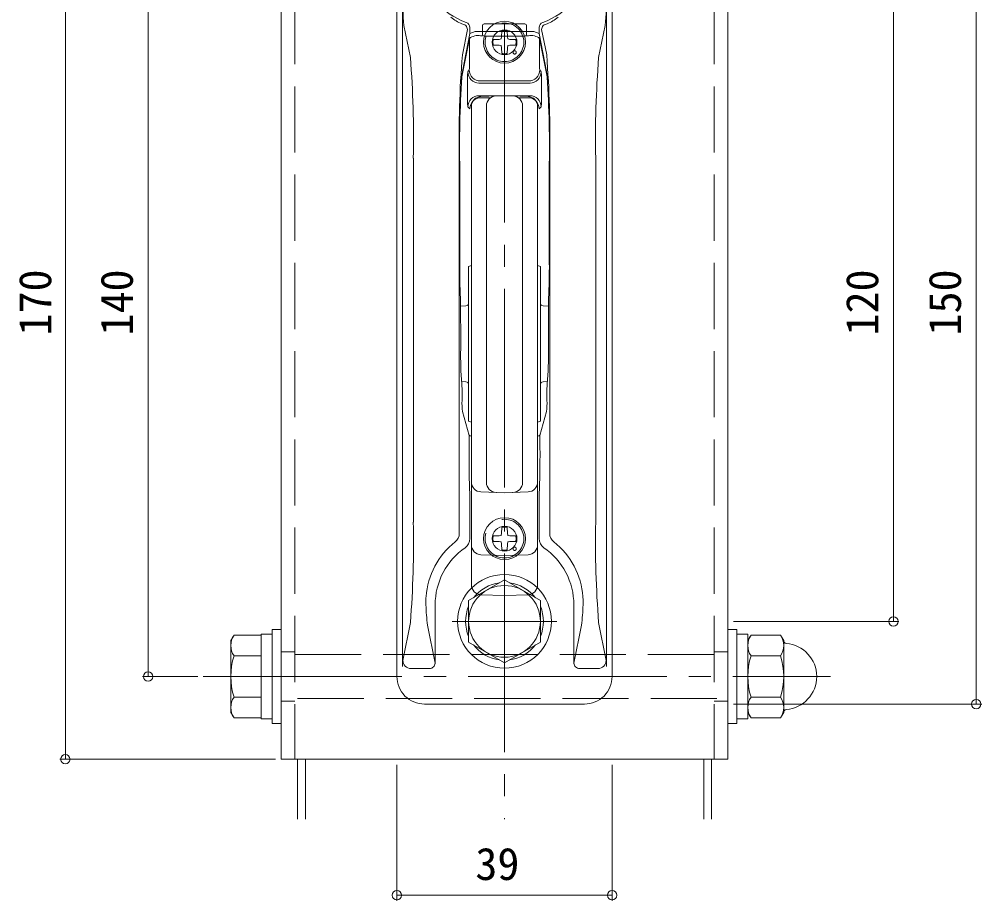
# Model space of a CAD drawing. Units: millimetres, scale not verified. Extents: x -1681 to -294, y -1188 to 1055.
# Drawn here: x -751.9 to -577.4, y 429.3 to 589.1 of the extents above; entities that cross this region are included whole.
import ezdxf
from ezdxf.enums import TextEntityAlignment as Align

# ---------------------------------------------------------------- set-up
doc = ezdxf.new("R2010")
doc.units = ezdxf.units.MM
doc.header["$LTSCALE"] = 4
for name, pattern in [('CHAIN2', [12, 9, -1, 1, -1]), ('DASHED1', [1.8, 1.2, -0.6]), ('DASHED3', [4, 3, -1])]:
    doc.linetypes.add(name, pattern=pattern)
for name, color, linetype, lineweight in [('0-4_YKK_12', 2, 'Continuous', 9), ('0-5_YKK_13', 4, 'Continuous', 9), ('0-6_YKK_D', 6, 'Continuous', 9)]:
    doc.layers.add(name, color=color, linetype=linetype, lineweight=lineweight)
doc.styles.add('ＭＳ ゴシック', font='')
doc.styles.get('ＭＳ ゴシック').set_extended_font_data('MS Gothic')

msp = doc.modelspace()

# ---------------------------------------------------------------- linework, layer by layer
at = {"layer": '0-4_YKK_12', "linetype": 'CHAIN2'}
for p, q in [((-663.934, 636.263), (-663.934, 444.1)), ((-673.434, 479.968), (-654.434, 479.968)), ((-718.534, 469.968), (-604.866, 469.968))]:
    msp.add_line(p, q, dxfattribs=at)
at = {"layer": '0-4_YKK_12'}
for p, q in [((-701.434, 454.968), (-701.434, 444.1)), ((-626.434, 454.968), (-626.434, 444.1))]:
    msp.add_line(p, q, dxfattribs=at)
at = {"layer": '0-4_YKK_12', "linetype": 'DASHED3'}
for p, q in [((-700.034, 454.968), (-700.034, 444.1)), ((-627.834, 454.968), (-627.834, 444.1))]:
    msp.add_line(p, q, dxfattribs=at)
at = {"layer": '0-5_YKK_13'}
for p, q in [((-704.434, 624.968), (-704.434, 454.968)), ((-623.434, 624.968), (-623.434, 454.968)), ((-683.434, 609.971), (-683.434, 469.965)), ((-644.434, 469.965), (-644.434, 609.971)), ((-682.434, 593.773), (-682.434, 471.757)), ((-645.434, 471.757), (-645.434, 593.773)), ((-680.993, 582.178), (-682.153, 588.034)), ((-671.467, 588.259), (-671.661, 588.279)), ((-671.28, 588.202), (-671.467, 588.259)), ((-671.108, 588.111), (-671.28, 588.202)), ((-670.957, 587.988), (-671.108, 588.111)), ((-670.833, 587.839), (-670.957, 587.988)), ((-660.234, 588.288), (-667.634, 588.288)), ((-659.934, 587.988), (-659.934, 586.664)), ((-656.912, 587.988), (-657.036, 587.839)), ((-656.76, 588.111), (-656.912, 587.988)), ((-656.588, 588.202), (-656.76, 588.111)), ((-656.401, 588.259), (-656.588, 588.202)), ((-656.207, 588.279), (-656.401, 588.259)), ((-645.715, 588.034), (-646.875, 582.178)), ((-670.662, 587.294), (-671.578, 582.67)), ((-670.202, 586.566), (-671.564, 579.686)), ((-670.74, 587.669), (-670.833, 587.839)), ((-670.682, 587.485), (-670.74, 587.669)), ((-670.662, 587.294), (-670.682, 587.485)), ((-670.202, 586.566), (-670.202, 587.618)), ((-659.666, 586.907), (-668.203, 586.907)), ((-659.934, 586.664), (-659.934, 586.388)), ((-657.667, 587.618), (-657.667, 586.566)), ((-657.667, 586.566), (-656.304, 579.686)), ((-657.186, 587.485), (-657.206, 587.294)), ((-656.291, 582.67), (-657.206, 587.294)), ((-657.129, 587.669), (-657.186, 587.485)), ((-657.036, 587.839), (-657.129, 587.669)), ((-670.285, 585.645), (-671.78, 578.099)), ((-670.285, 580.949), (-670.285, 585.645)), ((-667.916, 586.156), (-668.287, 586.156)), ((-660.234, 586.088), (-667.634, 586.088)), ((-659.582, 586.156), (-660.045, 586.156)), ((-657.583, 585.645), (-657.583, 580.949)), ((-656.088, 578.099), (-657.583, 585.645)), ((-670.569, 579.574), (-670.319, 579.951)), ((-670.53, 579.185), (-670.569, 579.574)), ((-670.416, 578.811), (-670.53, 579.185)), ((-670.279, 579.562), (-670.319, 579.951)), ((-670.165, 579.187), (-670.279, 579.562)), ((-669.98, 578.842), (-670.165, 579.187)), ((-657.703, 579.187), (-657.888, 578.842)), ((-657.589, 579.562), (-657.703, 579.187)), ((-657.55, 579.951), (-657.589, 579.562)), ((-657.55, 579.951), (-657.299, 579.574)), ((-657.338, 579.185), (-657.452, 578.811)), ((-657.299, 579.574), (-657.338, 579.185)), ((-670.231, 578.466), (-670.416, 578.811)), ((-669.983, 578.163), (-670.231, 578.466)), ((-669.68, 577.915), (-669.983, 578.163)), ((-669.732, 578.54), (-669.98, 578.842)), ((-669.429, 578.292), (-669.732, 578.54)), ((-669.335, 577.73), (-669.68, 577.915)), ((-669.084, 578.106), (-669.429, 578.292)), ((-668.96, 577.616), (-669.335, 577.73)), ((-668.709, 577.992), (-669.084, 578.106)), ((-668.571, 577.577), (-668.96, 577.616)), ((-668.32, 577.953), (-668.709, 577.992)), ((-668.571, 577.577), (-659.298, 577.577)), ((-659.549, 577.953), (-668.32, 577.953)), ((-659.159, 577.992), (-659.549, 577.953)), ((-658.908, 577.616), (-659.298, 577.577)), ((-658.785, 578.106), (-659.159, 577.992)), ((-658.534, 577.73), (-658.908, 577.616)), ((-658.439, 578.292), (-658.785, 578.106)), ((-658.189, 577.915), (-658.534, 577.73)), ((-658.137, 578.54), (-658.439, 578.292)), ((-657.886, 578.163), (-658.189, 577.915)), ((-657.888, 578.842), (-658.137, 578.54)), ((-657.637, 578.466), (-657.886, 578.163)), ((-657.452, 578.811), (-657.637, 578.466)), ((-670.652, 575.771), (-670.652, 577.078)), ((-657.216, 577.078), (-657.216, 575.771)), ((-670.415, 574.037), (-670.529, 573.662)), ((-670.23, 574.382), (-670.415, 574.037)), ((-669.982, 574.685), (-670.23, 574.382)), ((-669.877, 574.029), (-670.061, 573.683)), ((-669.679, 574.934), (-669.982, 574.685)), ((-669.628, 574.332), (-669.877, 574.029)), ((-669.333, 575.119), (-669.679, 574.934)), ((-669.325, 574.58), (-669.628, 574.332)), ((-668.959, 575.233), (-669.333, 575.119)), ((-668.98, 574.765), (-669.325, 574.58)), ((-668.605, 574.879), (-668.98, 574.765)), ((-668.569, 575.272), (-668.959, 575.233)), ((-668.215, 574.918), (-668.605, 574.879)), ((-659.299, 575.272), (-668.569, 575.272)), ((-668.215, 574.918), (-666.431, 574.918)), ((-663.934, 575.288), (-668.197, 575.139)), ((-663.934, 575.288), (-659.671, 575.139)), ((-661.438, 574.918), (-659.653, 574.918)), ((-659.263, 574.879), (-659.653, 574.918)), ((-658.91, 575.233), (-659.299, 575.272)), ((-658.889, 574.765), (-659.263, 574.879)), ((-658.535, 575.119), (-658.91, 575.233)), ((-658.543, 574.58), (-658.889, 574.765)), ((-658.24, 574.332), (-658.543, 574.58)), ((-658.19, 574.934), (-658.535, 575.119)), ((-657.992, 574.029), (-658.24, 574.332)), ((-657.887, 574.685), (-658.19, 574.934)), ((-657.807, 573.683), (-657.992, 574.029)), ((-657.638, 574.382), (-657.887, 574.685)), ((-657.453, 574.037), (-657.638, 574.382)), ((-657.34, 573.662), (-657.453, 574.037)), ((-670.529, 573.662), (-670.568, 573.273)), ((-670.214, 572.919), (-670.568, 573.273)), ((-670.175, 573.309), (-670.214, 572.919)), ((-670.061, 573.683), (-670.175, 573.309)), ((-669.934, 573.34), (-669.934, 486.596)), ((-667.209, 573.436), (-667.209, 505.141)), ((-660.659, 573.436), (-660.659, 505.141)), ((-657.934, 573.34), (-657.934, 486.596)), ((-657.693, 573.309), (-657.807, 573.683)), ((-657.654, 572.919), (-657.693, 573.309)), ((-657.301, 573.273), (-657.654, 572.919)), ((-657.301, 573.273), (-657.34, 573.662)), ((-680.459, 497.977), (-680.459, 563.959)), ((-672.126, 563.959), (-672.126, 497.977)), ((-655.743, 497.977), (-655.743, 563.959)), ((-647.409, 563.959), (-647.409, 497.977)), ((-672.055, 562.944), (-672.055, 544.968)), ((-655.814, 562.944), (-655.814, 544.968)), ((-670.434, 544.288), (-669.934, 544.47)), ((-657.434, 544.288), (-657.934, 544.47)), ((-670.434, 544.288), (-670.434, 516.288)), ((-657.434, 544.288), (-657.434, 516.288)), ((-671.907, 538.542), (-671.879, 529.358)), ((-655.961, 538.542), (-655.989, 529.358)), ((-670.917, 537.172), (-671.902, 537.137)), ((-656.952, 537.172), (-655.966, 537.137)), ((-670.917, 523.405), (-671.674, 523.432)), ((-656.952, 523.405), (-656.194, 523.432)), ((-671.636, 522.031), (-671.636, 519.999)), ((-656.233, 522.031), (-656.233, 519.999)), ((-671.574, 518.014), (-670.347, 513.697)), ((-670.434, 516.288), (-669.934, 516.107)), ((-657.434, 516.288), (-657.934, 516.107)), ((-670.369, 510.313), (-670.366, 511.555)), ((-657.503, 511.555), (-657.499, 510.313)), ((-670.267, 504.576), (-670.315, 506.226)), ((-657.553, 506.226), (-657.601, 504.576)), ((-663.934, 503.288), (-668.197, 503.437)), ((-663.934, 503.288), (-659.671, 503.437)), ((-670.202, 494.962), (-670.202, 499.434)), ((-657.667, 499.434), (-657.667, 494.962)), ((-663.934, 491.888), (-668.197, 492.037)), ((-663.934, 491.888), (-659.671, 492.037)), ((-663.934, 487.474), (-670.434, 483.721)), ((-657.434, 483.721), (-663.934, 487.474)), ((-678.168, 484.227), (-678.184, 483.595)), ((-678.184, 483.595), (-678.169, 482.968)), ((-678.155, 484.447), (-678.168, 484.227)), ((-670.434, 483.721), (-670.434, 476.215)), ((-663.934, 484.648), (-668.197, 484.797)), ((-663.934, 484.648), (-659.671, 484.797)), ((-657.434, 476.215), (-657.434, 483.721)), ((-649.686, 483.803), (-649.713, 484.447)), ((-649.699, 482.968), (-649.684, 483.595)), ((-649.684, 483.595), (-649.686, 483.803)), ((-676.502, 472.295), (-676.502, 482.968)), ((-651.367, 482.968), (-651.367, 472.295)), ((-682.355, 472.882), (-680.993, 479.758)), ((-646.875, 479.758), (-645.513, 472.882)), ((-704.434, 478.468), (-706.034, 478.468)), ((-706.034, 478.468), (-706.034, 461.468)), ((-704.434, 461.468), (-704.434, 478.468)), ((-677.878, 479.266), (-676.516, 472.39)), ((-651.352, 472.39), (-649.991, 479.266)), ((-621.834, 478.468), (-623.434, 478.468)), ((-623.434, 478.468), (-623.434, 461.468)), ((-621.834, 461.468), (-621.834, 478.468)), ((-713.534, 476.468), (-712.954, 477.474)), ((-713.534, 463.468), (-713.534, 476.468)), ((-708.034, 477.474), (-712.954, 477.474)), ((-708.034, 477.668), (-706.034, 477.668)), ((-708.034, 462.268), (-708.034, 477.668)), ((-708.034, 462.463), (-708.034, 477.474)), ((-706.034, 477.668), (-706.034, 462.268)), ((-621.834, 477.668), (-619.834, 477.668)), ((-621.834, 462.268), (-621.834, 477.668)), ((-619.834, 477.668), (-619.834, 462.268)), ((-619.834, 476.468), (-619.254, 477.474)), ((-619.834, 463.468), (-619.834, 476.468)), ((-619.254, 477.474), (-613.915, 477.474)), ((-613.334, 476.468), (-613.915, 477.474)), ((-613.334, 463.468), (-613.334, 476.468)), ((-670.434, 476.215), (-663.934, 472.463)), ((-663.934, 472.463), (-657.434, 476.215)), ((-708.034, 473.721), (-712.954, 473.721)), ((-682.325, 472.595), (-682.355, 472.882)), ((-645.513, 472.882), (-645.544, 472.595)), ((-619.254, 473.721), (-613.915, 473.721)), ((-682.238, 472.319), (-682.325, 472.595)), ((-682.099, 472.064), (-682.238, 472.319)), ((-681.913, 471.841), (-682.099, 472.064)), ((-681.686, 471.657), (-681.913, 471.841)), ((-681.427, 471.52), (-681.686, 471.657)), ((-681.147, 471.435), (-681.427, 471.52)), ((-680.856, 471.405), (-681.147, 471.435)), ((-680.856, 471.405), (-677.515, 471.405)), ((-677.321, 471.425), (-677.515, 471.405)), ((-677.134, 471.482), (-677.321, 471.425)), ((-676.962, 471.573), (-677.134, 471.482)), ((-676.811, 471.696), (-676.962, 471.573)), ((-676.686, 471.845), (-676.811, 471.696)), ((-676.594, 472.015), (-676.686, 471.845)), ((-676.536, 472.199), (-676.594, 472.015)), ((-676.516, 472.39), (-676.536, 472.199)), ((-651.332, 472.199), (-651.352, 472.39)), ((-651.275, 472.015), (-651.332, 472.199)), ((-651.182, 471.845), (-651.275, 472.015)), ((-651.058, 471.696), (-651.182, 471.845)), ((-650.906, 471.573), (-651.058, 471.696)), ((-650.734, 471.482), (-650.906, 471.573)), ((-650.547, 471.425), (-650.734, 471.482)), ((-650.353, 471.405), (-650.547, 471.425)), ((-650.353, 471.405), (-647.013, 471.405)), ((-646.721, 471.435), (-647.013, 471.405)), ((-646.441, 471.52), (-646.721, 471.435)), ((-646.183, 471.657), (-646.441, 471.52)), ((-645.956, 471.841), (-646.183, 471.657)), ((-645.769, 472.064), (-645.956, 471.841)), ((-645.63, 472.319), (-645.769, 472.064)), ((-645.544, 472.595), (-645.63, 472.319)), ((-708.034, 466.215), (-712.954, 466.215)), ((-619.254, 466.215), (-613.915, 466.215)), ((-678.437, 464.968), (-649.431, 464.968)), ((-713.534, 463.468), (-712.954, 462.463)), ((-708.034, 462.463), (-712.954, 462.463)), ((-619.834, 463.468), (-619.254, 462.463)), ((-619.254, 462.463), (-613.915, 462.463)), ((-613.334, 463.468), (-613.915, 462.463)), ((-706.034, 462.268), (-708.034, 462.268)), ((-706.034, 461.468), (-704.434, 461.468)), ((-623.434, 461.468), (-621.834, 461.468)), ((-619.834, 462.268), (-621.834, 462.268)), ((-704.434, 454.968), (-623.434, 454.968))]:
    msp.add_line(p, q, dxfattribs=at)
at = {"layer": '0-5_YKK_13', "linetype": 'DASHED3'}
for p, q in [((-701.934, 624.968), (-701.934, 454.968)), ((-625.934, 624.968), (-625.934, 454.968)), ((-664.435, 587.012), (-664.454, 585.955)), ((-663.433, 587.012), (-663.415, 585.955)), ((-665.978, 585.469), (-664.921, 585.487)), ((-665.978, 584.467), (-664.921, 584.449)), ((-664.921, 585.487), (-664.53, 585.563)), ((-664.921, 584.449), (-664.53, 584.373)), ((-664.454, 585.955), (-664.53, 585.563)), ((-663.415, 585.955), (-663.339, 585.563)), ((-662.947, 585.487), (-663.339, 585.563)), ((-662.947, 584.449), (-663.339, 584.373)), ((-661.891, 585.469), (-662.947, 585.487)), ((-661.891, 584.467), (-662.947, 584.449)), ((-664.454, 583.981), (-664.53, 584.373)), ((-664.435, 582.925), (-664.454, 583.981)), ((-663.433, 582.925), (-663.415, 583.981)), ((-663.415, 583.981), (-663.339, 584.373)), ((-665.978, 495.469), (-664.921, 495.488)), ((-664.921, 495.488), (-664.53, 495.564)), ((-664.454, 495.955), (-664.53, 495.564)), ((-664.435, 497.012), (-664.454, 495.955)), ((-663.433, 497.012), (-663.415, 495.955)), ((-663.415, 495.955), (-663.339, 495.564)), ((-662.947, 495.488), (-663.339, 495.564)), ((-661.891, 495.469), (-662.947, 495.488)), ((-665.978, 494.467), (-664.921, 494.449)), ((-664.921, 494.449), (-664.53, 494.373)), ((-664.454, 493.981), (-664.53, 494.373)), ((-664.435, 492.925), (-664.454, 493.981)), ((-663.433, 492.925), (-663.415, 493.981)), ((-663.415, 493.981), (-663.339, 494.373)), ((-662.947, 494.449), (-663.339, 494.373)), ((-661.891, 494.467), (-662.947, 494.449)), ((-704.434, 474.468), (-701.934, 474.468)), ((-701.934, 473.968), (-625.434, 473.968)), ((-625.934, 474.468), (-623.434, 474.468)), ((-625.434, 465.968), (-701.934, 465.968)), ((-704.434, 465.468), (-701.934, 465.468)), ((-625.934, 465.468), (-623.434, 465.468))]:
    msp.add_line(p, q, dxfattribs=at)
at = {"layer": '0-5_YKK_13', "linetype": 'DASHED1'}
for p, q in [((-669.934, 491.673), (-669.932, 491.67)), ((-657.937, 491.67), (-657.934, 491.673))]:
    msp.add_line(p, q, dxfattribs=at)
at = {"layer": '0-5_YKK_13'}
for points in [[(-667.934, 586.388), (-667.934, 586.664), (-667.934, 587.988)], [(-656.294, 518.014), (-657.522, 513.697), (-657.507, 512.171), (-657.503, 511.555)], [(-670.366, 511.555), (-670.361, 512.171), (-670.347, 513.697)]]:
    msp.add_lwpolyline(points, dxfattribs=at)
for centre, radius in [((-663.934, 584.968), 3.8), ((-663.934, 584.968), 2.25), ((-663.934, 494.968), 3.8), ((-663.934, 494.968), 2.25), ((-663.934, 479.968), 8.5), ((-663.934, 479.968), 6.5)]:
    msp.add_circle(centre, radius, dxfattribs=at)
at = {"layer": '0-5_YKK_13', "linetype": 'DASHED3'}
for centre, radius in [((-663.934, 584.968), 3.5), ((-662.096, 583.13), 0.3), ((-663.934, 494.968), 3.5), ((-662.096, 493.13), 0.3)]:
    msp.add_circle(centre, radius, dxfattribs=at)
at = {"layer": '0-5_YKK_13'}
for centre, radius, start, end in [((-621.302, 593.893), 61.132, 180.11194, 185.49977), ((-695.117, 593.332), 49.685, 353.87892, 0.50932), ((-666.934, 599.968), 12.067, 218.00896, 250.94125), ((-660.934, 599.968), 12.067, 289.05873, 321.99103), ((-666.873, 598.399), 11.196, 232.54544, 244.67766), ((-671.198, 587.62), 0.996, 359.87254, 71.06871), ((-667.634, 587.988), 0.3, 90, 179.99998), ((-660.234, 587.988), 0.3, 0, 90), ((-656.671, 587.62), 0.996, 108.93127, 180.12744), ((-660.996, 598.399), 11.196, 295.32233, 307.45454), ((-668.729, 583.719), 2.477, 79.71478, 128.94101), ((-668.664, 583.572), 3.366, 82.13298, 117.19394), ((-667.634, 586.388), 0.3, 180, 270), ((-660.234, 586.388), 0.3, 270, 0), ((-659.205, 583.572), 3.366, 62.80605, 97.867), ((-659.14, 583.719), 2.477, 51.05898, 100.2852), ((-871.55, 567.477), 191.123, 358.9453, 4.41148), ((-475.871, 567.572), 196.288, 175.5885, 181.05469), ((-678.388, 580.718), 8.106, 354.56836, 1.63562), ((-649.481, 580.718), 8.106, 178.36436, 185.43163), ((-851.997, 567.572), 196.288, 358.9453, 4.41148), ((-456.319, 567.477), 191.123, 175.5885, 181.05469), ((-496.458, 566.176), 175.626, 175.5885, 181.05469), ((-650.396, 577.656), 20.264, 174.56836, 181.63562), ((-677.472, 577.656), 20.264, 358.36436, 5.43163), ((-831.41, 566.176), 175.626, 358.9453, 4.41148), ((-651.167, 575.178), 19.494, 178.25504, 185.60782), ((-676.701, 575.178), 19.494, 354.39217, 1.74495), ((-668.134, 573.34), 1.8, 91.99998, 180), ((-665.41, 573.436), 1.8, 91.99998, 180), ((-662.459, 573.436), 1.8, 0, 88), ((-659.734, 573.34), 1.8, 0, 88), ((-575.202, 543.976), 96.858, 179.41338, 183.21613), ((-752.666, 543.976), 96.858, 356.78386, 0.58661), ((-670.934, 537.671), 0.5, 272, 0), ((-656.934, 537.671), 0.5, 180, 268), ((-612.773, 528.174), 59.118, 178.85226, 184.99841), ((-715.095, 528.174), 59.118, 355.00157, 1.14772), ((-670.934, 522.905), 0.5, 0, 88), ((-656.934, 522.905), 0.5, 91.99998, 180), ((-681.056, 522.237), 9.422, 358.74448, 4.78349), ((-646.813, 522.237), 9.422, 175.21649, 181.25551), ((-652.912, 519.584), 18.729, 178.73024, 184.80896), ((-674.957, 519.584), 18.729, 355.19102, 1.26974), ((-668.929, 517.5), 4.058, 249.55484, 255.66153), ((-658.939, 517.5), 4.058, 284.33846, 290.44514), ((-520.516, 510.243), 149.853, 179.97351, 181.53639), ((-807.353, 510.243), 149.853, 358.46359, 0.02647), ((-853.858, 499.671), 183.656, 359.92596, 1.53041), ((-668.134, 505.236), 1.8, 180, 268), ((-665.41, 505.141), 1.8, 180, 268), ((-662.459, 505.141), 1.8, 272, 0), ((-659.734, 505.236), 1.8, 272, 0), ((-474.011, 499.671), 183.656, 178.46957, 180.07402), ((-871.55, 494.459), 191.123, 355.5885, 1.05469), ((-131.369, 497.974), 540.757, 180, 180.21642), ((-1197.55, 497.976), 541.808, 359.78378, 0), ((-456.319, 494.459), 191.123, 178.9453, 184.41148), ((-674.12, 495.926), 1.998, 308.27898, 0.13557), ((-653.747, 495.927), 1.999, 179.87297, 231.71245), ((-664.344, 483.457), 13.846, 128.07121, 175.90062), ((-672.198, 494.96), 1.996, 304.53284, 0.04263), ((-668.134, 493.836), 1.8, 180, 268), ((-659.734, 493.836), 1.8, 272, 0), ((-655.671, 494.96), 1.996, 179.95689, 235.46762), ((-663.524, 483.457), 13.846, 4.09937, 51.92877), ((-663.934, 482.968), 12.567, 124.57547, 180), ((-663.934, 482.968), 12.567, 0, 55.42451), ((-663.934, 479.968), 7.05, 97.21814, 142.78185), ((-663.934, 479.968), 7.05, 37.21814, 82.78185), ((-668.134, 486.596), 1.8, 180, 268), ((-659.734, 486.596), 1.8, 272, 0), ((-648.686, 483.428), 29.487, 180.89314, 188.11426), ((-663.934, 479.968), 7.05, 157.21814, 202.78185), ((-663.934, 479.968), 7.05, 337.21814, 22.78185), ((-687.104, 484.052), 37.421, 352.65193, 358.34065), ((-710.212, 475.597), 3.323, 145.61574, 214.38425), ((-616.512, 475.597), 3.323, 145.61574, 214.38425), ((-616.657, 475.597), 3.323, 325.61574, 34.38425), ((-612.834, 476.449), 0.5, 180, 265.58827), ((-663.934, 479.968), 7.05, 217.21814, 262.78185), ((-663.934, 479.968), 7.05, 277.21814, 322.78185), ((-613.334, 469.968), 6, 274.41171, 85.58827), ((-701.115, 469.968), 12.419, 162.41203, 197.58795), ((-674.304, 471.75), 8.13, 171.99065, 179.94569), ((-657.883, 471.445), 12.453, 1.43622, 6.62741), ((-607.415, 469.968), 12.419, 162.41203, 197.58795), ((-625.754, 469.968), 12.419, 342.41203, 17.58795), ((-677.93, 472.128), 1.438, 6.68076, 10.5002), ((-650.137, 472.158), 1.238, 169.19031, 173.62872), ((-678.438, 469.964), 4.996, 179.98555, 270.01443), ((-649.43, 469.964), 4.996, 269.98555, 0.01443), ((-710.212, 464.339), 3.323, 145.61574, 214.38425), ((-616.512, 464.339), 3.323, 145.61574, 214.38425), ((-616.657, 464.339), 3.323, 325.61574, 34.38425), ((-612.834, 463.487), 0.5, 94.41171, 180)]:
    msp.add_arc(centre, radius, start, end, dxfattribs=at)
at = {"layer": '0-5_YKK_13', "linetype": 'DASHED3'}
for centre, start, end in [((-663.934, 584.818), 77.13695, 102.86304), ((-663.784, 584.968), 167.13695, 192.86304), ((-664.084, 584.968), 347.13695, 12.86304), ((-663.934, 585.118), 257.13695, 282.86304), ((-663.784, 494.968), 167.13695, 192.86304), ((-663.934, 494.818), 77.13695, 102.86304), ((-664.084, 494.968), 347.13695, 12.86304), ((-663.934, 495.118), 257.13695, 282.86304)]:
    msp.add_arc(centre, 2.25, start, end, dxfattribs=at)
at = {"layer": '0-5_YKK_13', "linetype": 'DASHED1'}
for start, end in [(124.57547, 124.59126), (55.40872, 55.42451)]:
    msp.add_arc((-663.934, 482.968), 10.569, start, end, dxfattribs=at)
at = {"layer": '0-6_YKK_D'}
for p, q in [((-743.534, 624.968), (-743.534, 454.968)), ((-578.434, 614.968), (-578.434, 464.968)), ((-728.534, 469.968), (-728.534, 609.968)), ((-593.434, 599.968), (-593.434, 479.968)), ((-622.434, 479.968), (-592.434, 479.968)), ((-719.534, 469.968), (-729.534, 469.968)), ((-622.434, 464.968), (-577.434, 464.968)), ((-705.434, 454.968), (-744.534, 454.968)), ((-683.434, 453.968), (-683.434, 429.31)), ((-644.434, 453.968), (-644.434, 429.31)), ((-683.434, 430.31), (-644.434, 430.31))]:
    msp.add_line(p, q, dxfattribs=at)
for centre in [(-593.434, 479.968), (-728.534, 469.968), (-578.434, 464.968), (-743.534, 454.968), (-683.434, 430.31), (-644.434, 430.31)]:
    msp.add_circle(centre, 0.85, dxfattribs=at)

# ---------------------------------------------------------------- texts
at = {"layer": '0-6_YKK_D', "color": 4, "style": 'ＭＳ ゴシック'}
for s, p in [('170', (-744.334, 531.808)), ('140', (-729.534, 531.808)), ('120', (-594.434, 531.808)), ('150', (-579.434, 531.808))]:
    msp.add_text(s, height=5.865, rotation=90, dxfattribs=at).set_placement(p, align=Align.BOTTOM_LEFT)
msp.add_text('39', height=5.865, dxfattribs=at).set_placement((-669.214, 431.31), align=Align.BOTTOM_LEFT)

doc.saveas('drawing.dxf')
